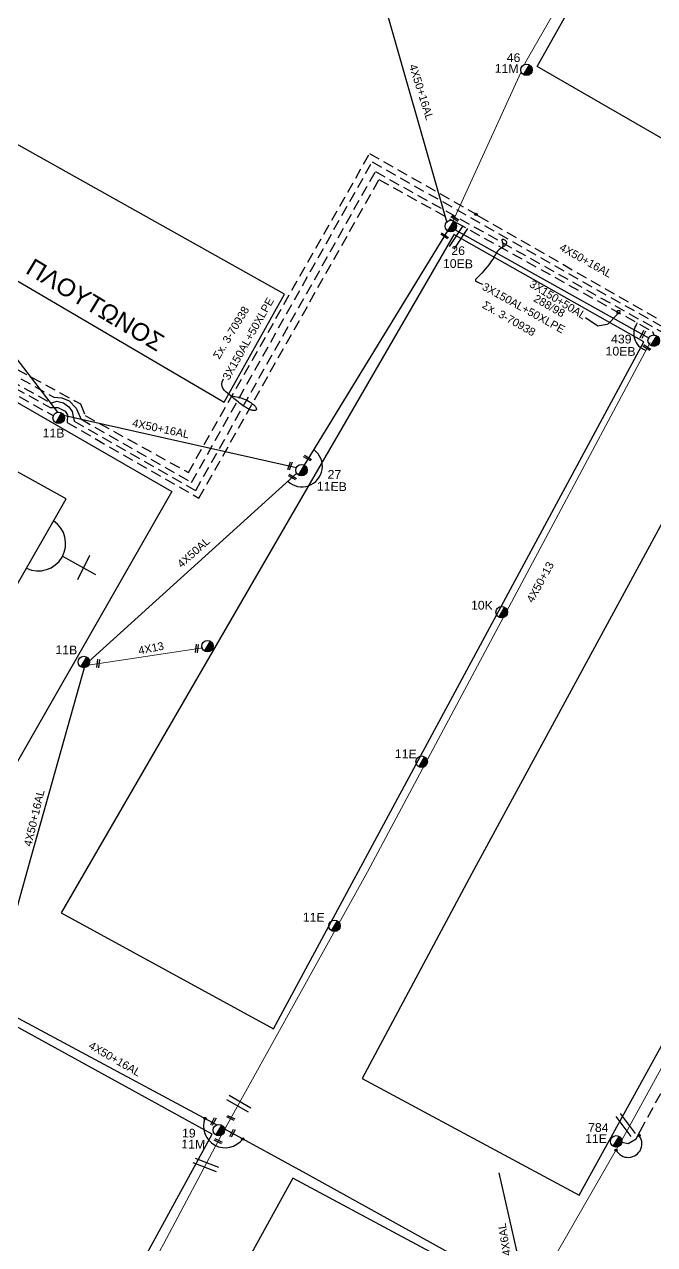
# Model space of a CAD drawing. Header units: millimetres. Extents: x 2875 to 4053, y 1200 to 1741.
# Drawn here: x 3617.9 to 3692.2, y 1414.3 to 1558.4 of the extents above; entities that cross this region are included whole.
import ezdxf

# ---------------------------------------------------------------- set-up
doc = ezdxf.new("R2010")
doc.units = ezdxf.units.MM
doc.linetypes.add('DASHED', pattern=[19.05, 12.7, -6.35])
doc.layers.add('Άγνωστα', color=7, linetype='Continuous', lineweight=5)
for name, color, linetype in [('Γέφυρες Εναέριου Δικτύου', 7, 'Continuous'), ('Γυμνά εναέρια ΧΤ (3Φ)   4x50AL', 7, 'Continuous'), ('Γυμνά εναέρια ΧΤ και ΦΟΠ (3Φ)   4x50+16AL', 7, 'Continuous'), ('Επιγραφές - Σχήματα', 7, 'Continuous'), ('Καλώδια ΧΤ   3x150+50AL', 7, 'DASHED'), ('Καλώδια ΧΤ   3x150AL+50CU', 7, 'DASHED'), ('Καλώδια ΧΤ   3x150AL+50XLPE', 7, 'DASHED'), ('Καλώδια ΧΤ   4x6AL', 7, 'DASHED'), ('Μηχανική τομή', 7, 'Continuous'), ('Στύλος ΦΜ', 7, 'Continuous'), ('Στύλος ΦΜ @ 1', 7, 'Continuous'), ('Συνδέσεις', 7, 'Continuous'), ('Τομή', 7, 'Continuous'), ('Υπόβαθρο ΔΕΗ', 7, 'Continuous')]:
    doc.layers.add(name, color=color, linetype=linetype)
doc.styles.get("Standard").update_dxf_attribs({"font": 'ARIAL.TTF'})
doc.linetypes.add('SYN_LINE', pattern='A,0.5,-0.0001,["/\\/\\/\\/",Standard,S=0.1,R=0,X=0,Y=-0.05],-0.25', length=0.7501)

# ---------------------------------------------------------------- blocks, each defined once
blk = doc.blocks.new('ΥΠΑΡΧΩΝ ΤΣΙΜΕΝΤΕΝΙΟΣ ΣΤΥΛΟΣ')
at = {"layer": 'Στύλος ΦΜ'}
blk.add_hatch(color=256, dxfattribs=at).paths.add_polyline_path([(-1.29, -2.28, 0.574793), (2.62, 0, 0.268822), (1.3, 2.27)])
blk.add_line((-1.29, -2.28), (1.3, 2.27), dxfattribs=at)
blk.add_circle((0, 0), 2.62, dxfattribs=at)
at = {"layer": 'Στύλος ΦΜ', "flags": 4}
for tag, p in [('ΑΡΙΘΜΟΣ', (-4.68, 8.05)), ('ΤΥΠΟΣ', (-4.91, 3.03))]:
    blk.add_attdef(tag, p, '', height=4, dxfattribs=at)
blk = doc.blocks.new('ΤΟΜΗ')
at = {"layer": 'Τομή', "ltscale": 40}
for p, q in [((-5.68, 0), (5.68, 0)), ((5.68, -2.33), (-5.68, -2.33))]:
    blk.add_line(p, q, dxfattribs=at)
blk = doc.blocks.new('ΜΗΧΑΝΙΚΗ ΤΟΜΗ')
at = {"layer": 'Μηχανική τομή', "ltscale": 40}
for p, q in [((-1.89, 0.78), (1.89, 0.78)), ((1.89, 0), (-1.89, 0))]:
    blk.add_line(p, q, dxfattribs=at)
blk = doc.blocks.new('_ΣΥΝΔΕΣΗ')
at = {"layer": 'Συνδέσεις', "linetype": 'SYN_LINE', "ltscale": 40}
blk.add_hatch(color=256, dxfattribs=at).paths.add_polyline_path([(0.5, -0.01, 1), (-0.5, -0.01, 1)])
at = {"layer": 'Συνδέσεις'}
blk.add_circle((0, -0.01), 0.5, dxfattribs=at)

msp = doc.modelspace()

# ---------------------------------------------------------------- linework, layer by layer
at = {"layer": 'Άγνωστα', "color": 6, "ltscale": 0.1}
for points in [[(3676.925, 1553.706), (3676.98, 1553.884), (3691.688, 1579.538)], [(3668.478, 1535.231), (3676.45, 1552.77)], [(3625.384, 1482.727), (3638.923, 1484.786)]]:
    msp.add_lwpolyline(points, dxfattribs=at)
at = {"layer": 'Άγνωστα', "color": 27}
msp.add_lwpolyline([(3641.577, 1428.07), (3658.361, 1458.329), (3691.707, 1520.836)], dxfattribs=at)
at = {"layer": 'Άγνωστα', "color": 62, "ltscale": 0.1}
msp.add_lwpolyline([(3700.438, 1448.391), (3697.009, 1442.31), (3688.378, 1426.623)], dxfattribs=at)
at = {"layer": 'Άγνωστα'}
msp.add_lwpolyline([(3641.486, 1427.899), (3641.577, 1428.07)], dxfattribs=at)
at = {"layer": 'Άγνωστα', "color": 2}
for points in [[(3633.421, 1412.753), (3634.278, 1414.335), (3641.099, 1427.17)], [(3677.738, 1408.127), (3687.923, 1425.822)]]:
    msp.add_lwpolyline(points, dxfattribs=at)
at = {"layer": 'Γέφυρες Εναέριου Δικτύου', "ltscale": 0.1}
for points in [[(3690.201, 1523.163, 0.5095171), (3691.168, 1519.955, -29.3039206)], [(3648.96, 1504.462, 1.0677864), (3652.042, 1508.158, -4.2823423)]]:
    msp.add_lwpolyline(points, format="xyb", dxfattribs=at)
at = {"layer": 'Γέφυρες Εναέριου Δικτύου'}
for centre, radius, start, end in [((3641.562, 1428.265), 2.558, 159.11696, 323.81289), ((3689.131, 1426.195), 1.621, 208.00223, 42.07354)]:
    msp.add_arc(centre, radius, start, end, dxfattribs=at)
at = {"layer": 'Γυμνά εναέρια ΧΤ (3Φ)   4x50AL', "color": 6, "ltscale": 0.1}
msp.add_lwpolyline([(3650.003, 1505.406), (3625.446, 1483.182)], dxfattribs=at)
at = {"layer": 'Γυμνά εναέρια ΧΤ και ΦΟΠ (3Φ)   4x50+16AL', "color": 133, "ltscale": 0.1}
for points in [[(3667.779, 1535), (3659.861, 1562.725)], [(3668.645, 1534.242), (3668.708, 1534.178), (3691.601, 1521.38)]]:
    msp.add_lwpolyline(points, dxfattribs=at)
at = {"layer": 'Γυμνά εναέρια ΧΤ και ΦΟΠ (3Φ)   4x50+16AL', "color": 6, "ltscale": 0.1}
for points in [[(3621.796, 1512.621), (3605.312, 1534.081)], [(3622.325, 1512.31), (3649.983, 1506.104)], [(3625.006, 1482.785), (3625.004, 1482.681), (3618.328, 1459.014), (3613.835, 1442.833)]]:
    msp.add_lwpolyline(points, dxfattribs=at)
at = {"layer": 'Γυμνά εναέρια ΧΤ και ΦΟΠ (3Φ)   4x50+16AL', "color": 6}
msp.add_lwpolyline([(3650.921, 1506.354), (3667.837, 1534.041)], dxfattribs=at)
at = {"layer": 'Γυμνά εναέρια ΧΤ και ΦΟΠ (3Φ)   4x50+16AL', "color": 30}
for points in [[(3614.977, 1442.177), (3640.579, 1428.421)], [(3641.48, 1427.931), (3651.116, 1422.652), (3677.039, 1408.298)]]:
    msp.add_lwpolyline(points, dxfattribs=at)
at = {"layer": 'Επιγραφές - Σχήματα'}
for points in [[(3674.346, 1532.168), (3674.55, 1532.308), (3674.689, 1532.43), (3674.771, 1532.537), (3674.806, 1532.63), (3674.802, 1532.71), (3674.768, 1532.781), (3674.713, 1532.842), (3674.646, 1532.896), (3674.575, 1532.944), (3674.503, 1532.984), (3674.434, 1533.015), (3674.369, 1533.035), (3674.313, 1533.041), (3674.267, 1533.033), (3674.236, 1533.008), (3674.221, 1532.965), (3674.224, 1532.902), (3674.241, 1532.823), (3674.267, 1532.732), (3674.296, 1532.633), (3674.323, 1532.53), (3674.342, 1532.428), (3674.349, 1532.33), (3674.337, 1532.242), (3674.303, 1532.164), (3674.249, 1532.096), (3674.179, 1532.033), (3674.097, 1531.971), (3674.005, 1531.906), (3673.909, 1531.833), (3673.812, 1531.75), (3673.717, 1531.652), (3673.627, 1531.535), (3673.54, 1531.4), (3673.451, 1531.248), (3673.357, 1531.08), (3673.253, 1530.896), (3673.135, 1530.697), (3673.001, 1530.484), (3672.844, 1530.257), (3672.664, 1530.02), (3672.467, 1529.776), (3672.258, 1529.531), (3672.047, 1529.293), (3671.839, 1529.065), (3671.643, 1528.855), (3671.466, 1528.668), (3671.316, 1528.511), (3671.199, 1528.386), (3671.123, 1528.288), (3671.095, 1528.206), (3671.121, 1528.132), (3671.21, 1528.057), (3671.368, 1527.972), (3671.601, 1527.867), (3671.918, 1527.734)], [(3642.157, 1514.598), (3642.686, 1514.493), (3643.132, 1514.386), (3643.504, 1514.279), (3643.812, 1514.171), (3644.065, 1514.065), (3644.273, 1513.96), (3644.446, 1513.858), (3644.592, 1513.76), (3644.72, 1513.666), (3644.832, 1513.577), (3644.929, 1513.492), (3645.011, 1513.411), (3645.08, 1513.335), (3645.136, 1513.264), (3645.18, 1513.196), (3645.212, 1513.133), (3645.234, 1513.074), (3645.245, 1513.019), (3645.246, 1512.97), (3645.237, 1512.926), (3645.217, 1512.889), (3645.188, 1512.857), (3645.149, 1512.833), (3645.101, 1512.816), (3645.042, 1512.807), (3644.975, 1512.805), (3644.9, 1512.812), (3644.817, 1512.826), (3644.726, 1512.848), (3644.629, 1512.877), (3644.526, 1512.914), (3644.418, 1512.959), (3644.305, 1513.011), (3644.187, 1513.071), (3644.065, 1513.138), (3643.938, 1513.213), (3643.806, 1513.296), (3643.67, 1513.386), (3643.53, 1513.484), (3643.385, 1513.589), (3643.236, 1513.703), (3643.083, 1513.824), (3642.923, 1513.952), (3642.758, 1514.087), (3642.586, 1514.229), (3642.406, 1514.378), (3642.218, 1514.533), (3642.021, 1514.694), (3641.818, 1514.861), (3641.619, 1515.039), (3641.44, 1515.23), (3641.295, 1515.44), (3641.199, 1515.672), (3641.166, 1515.931), (3641.211, 1516.219), (3641.347, 1516.543)]]:
    msp.add_lwpolyline(points, dxfattribs=at)
at = {"layer": 'Επιγραφές - Σχήματα', "ltscale": 0.1}
msp.add_lwpolyline([(3687.859, 1524.199), (3687.83, 1524.277), (3687.867, 1524.632), (3688.145, 1524.627), (3688.145, 1524.627), (3688.107, 1524.327), (3688.107, 1524.327), (3687.859, 1524.199), (3686.725, 1523.02), (3686.593, 1522.968), (3685.534, 1522.789), (3684.078, 1523.782)], dxfattribs=at)
at = {"layer": 'Καλώδια ΧΤ   3x150+50AL', "color": 27, "ltscale": 0.1}
msp.add_lwpolyline([(3668.808, 1535.048), (3691.985, 1522.172), (3691.985, 1522.172), (3692.184, 1521.638)], dxfattribs=at)
at = {"layer": 'Καλώδια ΧΤ   3x150AL+50CU', "color": 133, "ltscale": 0.1}
msp.add_lwpolyline([(3671.239, 1535.954), (3671.512, 1535.773), (3719.508, 1508.267), (3720.828, 1508.356), (3731.532, 1502.408), (3752.22, 1537.744), (3751.345, 1538.334)], dxfattribs=at)
at = {"layer": 'Καλώδια ΧΤ   3x150AL+50CU', "color": 2, "ltscale": 0.1}
msp.add_lwpolyline([(3688.388, 1426.371), (3689.126, 1426.216), (3690.077, 1426.771), (3690.53, 1427.67), (3706.96, 1457.498), (3729.937, 1497.908), (3730.471, 1498.031), (3730.471, 1498.031), (3730.846, 1498.237), (3730.846, 1498.237), (3731.931, 1499.52), (3732.032, 1500.568)], dxfattribs=at)
at = {"layer": 'Καλώδια ΧΤ   3x150AL+50XLPE', "color": 133, "ltscale": 0.1}
msp.add_lwpolyline([(3581.601, 1528.209), (3581.714, 1528.176), (3586.944, 1525.926), (3581.988, 1514.55), (3589.197, 1511.171), (3596.928, 1528.624), (3623.792, 1513.975), (3624.482, 1513.625), (3625.04, 1512.225), (3637.212, 1505.482), (3658.604, 1543.168), (3671.167, 1536.008)], dxfattribs=at)
at = {"layer": 'Καλώδια ΧΤ   3x150AL+50XLPE', "color": 2, "ltscale": 0.1}
msp.add_lwpolyline([(3581.443, 1527.814), (3581.443, 1527.814), (3586.028, 1525.81), (3581.082, 1514.181), (3589.569, 1510.157), (3597.425, 1527.656), (3621.348, 1514.396), (3622.279, 1514.326), (3623.124, 1513.947), (3623.961, 1513.095), (3624.434, 1512.039), (3624.526, 1511.816), (3637.583, 1504.308), (3658.916, 1542.208), (3694.615, 1521.886), (3694.532, 1521.41), (3704.177, 1516.083)], dxfattribs=at)
at = {"layer": 'Καλώδια ΧΤ   3x150AL+50XLPE', "color": 27, "ltscale": 0.1}
msp.add_lwpolyline([(3580.993, 1526.884), (3581.599, 1526.599), (3584.316, 1525.529), (3578.945, 1513.224), (3590.51, 1508.02), (3598.416, 1525.726), (3620.908, 1513.157), (3621.802, 1513.164), (3622.652, 1512.747), (3622.952, 1512.314), (3622.897, 1511.391), (3638.459, 1502.45), (3659.71, 1540.102), (3668.477, 1535.232)], dxfattribs=at)
at = {"layer": 'Καλώδια ΧΤ   3x150AL+50XLPE', "color": 62, "ltscale": 0.1}
msp.add_lwpolyline([(3581.195, 1527.318), (3581.225, 1527.297), (3585.154, 1525.621), (3579.938, 1513.657), (3590.11, 1509.09), (3597.909, 1526.716), (3620.976, 1513.689), (3621.688, 1513.926), (3622.473, 1513.709), (3622.473, 1513.709), (3623.096, 1513.259), (3623.504, 1512.712), (3623.725, 1511.556), (3638.075, 1503.357), (3659.29, 1541.053), (3693.718, 1521.757), (3693.763, 1521.065), (3719.62, 1506.82), (3720.92, 1506.894), (3727.75, 1502.996), (3727.737, 1502.203)], dxfattribs=at)
at = {"layer": 'Καλώδια ΧΤ   3x150AL+50XLPE', "color": 6, "ltscale": 0.1}
msp.add_lwpolyline([(3580.817, 1526.421), (3580.998, 1526.357), (3583.361, 1525.356), (3577.902, 1513.017), (3590.804, 1507.118), (3598.914, 1524.636), (3621.26, 1512.219)], dxfattribs=at)
at = {"layer": 'Καλώδια ΧΤ   4x6AL', "color": 30, "linetype": 'Continuous', "ltscale": 0.1}
msp.add_lwpolyline([(3677.167, 1408.327), (3673.905, 1422.762)], dxfattribs=at)
at = {"layer": 'Υπόβαθρο ΔΕΗ', "ltscale": 0.1}
for points in [[(3678.38, 1553.466), (3688.867, 1572.112), (3712.947, 1555.466), (3704.05, 1538.663), (3678.38, 1553.466)], [(3611.997, 1547.054), (3606.054, 1534.542), (3641.44, 1513.803), (3648.577, 1526.548), (3611.997, 1547.054)], [(3668.579, 1533.657), (3622.21, 1453.473), (3647.248, 1439.761), (3690.964, 1520.919), (3668.556, 1533.617)], [(3610.392, 1459.788), (3610.312, 1459.871), (3579.798, 1476.534), (3600.749, 1523.12), (3635.267, 1503.252), (3610.392, 1459.788)], [(3599.752, 1501.236), (3616.699, 1491.718), (3616.699, 1491.718), (3622.785, 1502.383), (3605.731, 1511.844), (3599.785, 1501.218)], [(3622.359, 1495.602), (3626.238, 1493.426)], [(3625.531, 1495.672), (3624.138, 1492.826)]]:
    msp.add_lwpolyline(points, dxfattribs=at)
at = {"layer": 'Υπόβαθρο ΔΕΗ'}
for points in [[(3670.663, 1458.119), (3657.716, 1433.893), (3683.337, 1420.102), (3696.199, 1443.482), (3703.983, 1457.549), (3727.569, 1500.134), (3701.421, 1514.801)], [(3640.016, 1427.303), (3615.187, 1441.002), (3600.226, 1413.663), (3572.014, 1360.85), (3583.881, 1354.5), (3596.369, 1347.815), (3607.436, 1367.966), (3623.524, 1397.122)]]:
    msp.add_lwpolyline(points, close=True, dxfattribs=at)
at = {"layer": 'Υπόβαθρο ΔΕΗ', "ltscale": 0.1}
msp.add_lwpolyline([(3618.107, 1494.184, 0.9284517), (3621.301, 1499.782)], format="xyb", dxfattribs=at)
at = {"layer": 'Υπόβαθρο ΔΕΗ'}
msp.add_lwpolyline([(3659.364, 1376.328), (3676.527, 1407.621), (3649.54, 1422.102), (3605.738, 1342.627), (3632.878, 1328.039), (3641.545, 1343.841)], dxfattribs=at)

# ---------------------------------------------------------------- block references
at = {"layer": 'Μηχανική τομή'}
for p, xscale, yscale, zscale, rotation in [((3668.602, 1535.434), 0.2590415103700243, 0.2590415103700243, 0.2590415103700243, 326.4458416738171), ((3667.402, 1533.364), 0.2590415103700243, 0.2590415103700243, 0.2590415103700243, 326.4458416738171), ((3690.769, 1521.857), 0.2590415103700032, 0.2590415103700032, 0.2590415103700032, 243.2862977789695), ((3691.271, 1520.161), 0.2590415103700243, 0.2590415103700243, 0.2590415103700243, 326.4458416738171), ((3649.101, 1506.31), 0.2590415103700847, 0.2590415103700847, 0.2590415103700847, 250.2577329617621), ((3651.233, 1507.112), 0.2590415103701236, 0.2590415103701236, 0.2590415103701236, 329.8239813406763), ((3649.438, 1504.874), 0.2590415103701236, 0.2590415103701236, 0.2590415103701236, 329.8239813406763), ((3638.102, 1484.71), 0.2590415103700056, 0.2590415103700056, 0.2590415103700056, 263.2921518998894), ((3626.465, 1482.94), 0.2590415103700056, 0.2590415103700056, 0.2590415103700056, 263.2921518998894), ((3640.261, 1428.774), 0.259041510370017, 0.259041510370017, 0.259041510370017, 62.51817147379159), ((3642.182, 1429.149), 0.259041510370057, 0.259041510370057, 0.259041510370057, 334.6942236053947), ((3642.499, 1427.382), 0.259041510370017, 0.259041510370017, 0.259041510370017, 62.51817147379159), ((3640.69, 1426.401), 0.259041510370057, 0.259041510370057, 0.259041510370057, 334.6942236053947)]:
    msp.add_blockref('ΜΗΧΑΝΙΚΗ ΤΟΜΗ', p, dxfattribs=dict(at, xscale=xscale, yscale=yscale, zscale=zscale, rotation=rotation))
at = {"layer": 'Στύλος ΦΜ @ 1', "ltscale": 40}
ref = msp.add_blockref('ΥΠΑΡΧΩΝ ΤΣΙΜΕΝΤΕΝΙΟΣ ΣΤΥΛΟΣ', (3677.13, 1553.074), dxfattribs=dict(at, xscale=0.2590415103700448, yscale=0.2590415103700448, zscale=0.2590415103700448, rotation=359.0199368875902))
ref.add_attrib('ΤΥΠΟΣ', '11M', (3673.367, 1552.729), dxfattribs={"layer": 'Στύλος ΦΜ', "height": 1.0362, "rotation": 359.01994, "flags": 4})
ref.add_attrib('ΑΡΙΘΜΟΣ', '46', (3674.788, 1554.01), dxfattribs={"layer": 'Στύλος ΦΜ', "height": 1.0362, "rotation": 359.01994, "flags": 4})
ref = msp.add_blockref('ΥΠΑΡΧΩΝ ΤΣΙΜΕΝΤΕΝΙΟΣ ΣΤΥΛΟΣ', (3668.201, 1534.613), dxfattribs=dict(at, xscale=0.2590415103700448, yscale=0.2590415103700448, zscale=0.2590415103700448, rotation=359.0199368875902))
ref.add_attrib('ΤΥΠΟΣ', '26', (3668.247, 1531.208), dxfattribs={"layer": 'Στύλος ΦΜ', "height": 1.0362, "rotation": 359.01994, "flags": 4})
ref.add_attrib('ΑΡΙΘΜΟΣ', '10EB', (3667.256, 1529.682), dxfattribs={"layer": 'Στύλος ΦΜ', "height": 1.0362, "rotation": 359.01994, "flags": 4})
ref = msp.add_blockref('ΥΠΑΡΧΩΝ ΤΣΙΜΕΝΤΕΝΙΟΣ ΣΤΥΛΟΣ', (3692.143, 1521.075), dxfattribs=dict(at, xscale=0.2590415103700448, yscale=0.2590415103700448, zscale=0.2590415103700448, rotation=359.0199368875902))
ref.add_attrib('ΤΥΠΟΣ', '439', (3687.099, 1520.767), dxfattribs={"layer": 'Στύλος ΦΜ', "height": 1.0362, "rotation": 359.01994, "flags": 4})
ref.add_attrib('ΑΡΙΘΜΟΣ', '10EB', (3686.448, 1519.329), dxfattribs={"layer": 'Στύλος ΦΜ', "height": 1.0362, "rotation": 359.01994, "flags": 4})
ref = msp.add_blockref('ΥΠΑΡΧΩΝ ΤΣΙΜΕΝΤΕΝΙΟΣ ΣΤΥΛΟΣ', (3621.909, 1511.943), dxfattribs=dict(at, xscale=0.2590415103700448, yscale=0.2590415103700448, zscale=0.2590415103700448, rotation=359.0199368875902))
ref.add_attrib('ΤΥΠΟΣ', '11B', (3620.002, 1509.656), dxfattribs={"layer": 'Στύλος ΦΜ', "height": 1.0362, "rotation": 359.01994, "flags": 4})
ref = msp.add_blockref('ΥΠΑΡΧΩΝ ΤΣΙΜΕΝΤΕΝΙΟΣ ΣΤΥΛΟΣ', (3650.574, 1505.772), dxfattribs=dict(at, xscale=0.2590415103700448, yscale=0.2590415103700448, zscale=0.2590415103700448, rotation=359.0199368875902))
ref.add_attrib('ΤΥΠΟΣ', '27', (3653.634, 1504.761), dxfattribs={"layer": 'Στύλος ΦΜ', "height": 1.0362, "rotation": 359.01994, "flags": 4})
ref.add_attrib('ΑΡΙΘΜΟΣ', '11EB', (3652.366, 1503.365), dxfattribs={"layer": 'Στύλος ΦΜ', "height": 1.0362, "rotation": 359.01994, "flags": 4})
ref = msp.add_blockref('ΥΠΑΡΧΩΝ ΤΣΙΜΕΝΤΕΝΙΟΣ ΣΤΥΛΟΣ', (3674.201, 1488.99), dxfattribs=dict(at, xscale=0.2590415103700448, yscale=0.2590415103700448, zscale=0.2590415103700448, rotation=359.0199368875902))
ref.add_attrib('ΤΥΠΟΣ', '10K', (3670.568, 1489.313), dxfattribs={"layer": 'Στύλος ΦΜ', "height": 1.0362, "rotation": 359.01994, "flags": 4})
ref = msp.add_blockref('ΥΠΑΡΧΩΝ ΤΣΙΜΕΝΤΕΝΙΟΣ ΣΤΥΛΟΣ', (3624.881, 1483.107), dxfattribs=dict(at, xscale=0.2590415103700448, yscale=0.2590415103700448, zscale=0.2590415103700448, rotation=359.0199368875902))
ref.add_attrib('ΤΥΠΟΣ', '11B', (3621.517, 1484.042), dxfattribs={"layer": 'Στύλος ΦΜ', "height": 1.0362, "rotation": 359.01994, "flags": 4})
at = {"layer": 'Στύλος ΦΜ @ 1', "ltscale": 40, "xscale": 0.2590415103700448, "yscale": 0.2590415103700448, "zscale": 0.2590415103700448, "rotation": 359.0199368875902}
msp.add_blockref('ΥΠΑΡΧΩΝ ΤΣΙΜΕΝΤΕΝΙΟΣ ΣΤΥΛΟΣ', (3639.469, 1484.971), dxfattribs=at)
at = {"layer": 'Στύλος ΦΜ @ 1', "ltscale": 40}
ref = msp.add_blockref('ΥΠΑΡΧΩΝ ΤΣΙΜΕΝΤΕΝΙΟΣ ΣΤΥΛΟΣ', (3664.754, 1471.321), dxfattribs=dict(at, xscale=0.2590415103700448, yscale=0.2590415103700448, zscale=0.2590415103700448, rotation=359.0199368875902))
ref.add_attrib('ΤΥΠΟΣ', '11E', (3661.58, 1471.758), dxfattribs={"layer": 'Στύλος ΦΜ', "height": 1.0362, "rotation": 359.01994, "flags": 4})
ref = msp.add_blockref('ΥΠΑΡΧΩΝ ΤΣΙΜΕΝΤΕΝΙΟΣ ΣΤΥΛΟΣ', (3654.462, 1451.931), dxfattribs=dict(at, xscale=0.2590415103700448, yscale=0.2590415103700448, zscale=0.2590415103700448, rotation=359.0199368875902))
ref.add_attrib('ΤΥΠΟΣ', '11E', (3650.713, 1452.449), dxfattribs={"layer": 'Στύλος ΦΜ', "height": 1.0362, "rotation": 359.01994, "flags": 4})
ref = msp.add_blockref('ΥΠΑΡΧΩΝ ΤΣΙΜΕΝΤΕΝΙΟΣ ΣΤΥΛΟΣ', (3640.818, 1427.787), dxfattribs=dict(at, xscale=0.2590415103700448, yscale=0.2590415103700448, zscale=0.2590415103700448, rotation=359.0199368875902))
ref.add_attrib('ΤΥΠΟΣ', '11M', (3636.371, 1425.639), dxfattribs={"layer": 'Στύλος ΦΜ', "height": 1.0362, "rotation": 359.01994, "flags": 4})
ref.add_attrib('ΑΡΙΘΜΟΣ', '19', (3636.455, 1426.94), dxfattribs={"layer": 'Στύλος ΦΜ', "height": 1.0362, "rotation": 359.01994, "flags": 4})
ref = msp.add_blockref('ΥΠΑΡΧΩΝ ΤΣΙΜΕΝΤΕΝΙΟΣ ΣΤΥΛΟΣ', (3687.717, 1426.468), dxfattribs=dict(at, xscale=0.2590415103700448, yscale=0.2590415103700448, zscale=0.2590415103700448, rotation=359.0199368875902))
ref.add_attrib('ΤΥΠΟΣ', '11E', (3684.035, 1426.301), dxfattribs={"layer": 'Στύλος ΦΜ', "height": 1.0362, "rotation": 359.01994, "flags": 4})
ref.add_attrib('ΑΡΙΘΜΟΣ', '784', (3684.386, 1427.607), dxfattribs={"layer": 'Στύλος ΦΜ', "height": 1.0362, "rotation": 359.01994, "flags": 4})
at = {"layer": 'Συνδέσεις', "xscale": 0.2590415103700448, "yscale": 0.2590415103700448, "zscale": 0.2590415103700448, "rotation": 359.0199368875902}
for p in [(3671.167, 1536.008), (3639.173, 1429.18), (3690.419, 1427.185), (3643.627, 1426.758), (3687.7, 1425.437)]:
    msp.add_blockref('_ΣΥΝΔΕΣΗ', p, dxfattribs=at)
at = {"layer": 'Τομή'}
for p, xscale, yscale, zscale, rotation in [((3668.849, 1533.428), 0.2590415103700268, 0.2590415103700268, 0.2590415103700268, 56.66544529748411), ((3643.318, 1431.18), 0.2590415103700245, 0.2590415103700245, 0.2590415103700245, 330.0639491695896), ((3689.073, 1428.574), 0.2590415103701041, 0.2590415103701041, 0.2590415103701041, 306.9188760855205), ((3639.383, 1423.946), 0.2590415103700282, 0.2590415103700282, 0.2590415103700282, 338.7534824481292)]:
    msp.add_blockref('ΤΟΜΗ', p, dxfattribs=dict(at, xscale=xscale, yscale=yscale, zscale=zscale, rotation=rotation))

# ---------------------------------------------------------------- texts
at = {"layer": 'Άγνωστα', "char_height": 0.9325, "width": 7.90431, "attachment_point": 1}
for s, insert, rotation in [('4X50+13', (3677.06, 1490.471), 61.15178), ('4X13', (3631.219, 1484.883), 11.77142)]:
    msp.add_mtext(s, dxfattribs=dict(at, insert=insert, rotation=rotation))
at = {"layer": 'Γυμνά εναέρια ΧΤ (3Φ)   4x50AL', "color": 7, "insert": (3635.788, 1494.853), "char_height": 0.9325, "width": 87.23055, "attachment_point": 1, "rotation": 41.95604}
msp.add_mtext('4X50AL', dxfattribs=at)
at = {"layer": 'Γυμνά εναέρια ΧΤ και ΦΟΠ (3Φ)   4x50+16AL', "color": 7, "char_height": 0.9325, "width": 87.23055, "attachment_point": 1}
for insert, rotation in [((3664.135, 1553.85), 287.46578), ((3681.371, 1532.626), 330.73742), ((3630.712, 1511.847), 348.04587), ((3617.772, 1461.454), 76.70212), ((3625.807, 1438.33), 329.96635)]:
    msp.add_mtext('4X50+16AL', dxfattribs=dict(at, insert=insert, rotation=rotation))
at = {"layer": 'Επιγραφές - Σχήματα', "attachment_point": 1}
for s, insert, char_height, width, rotation in [('ΠΛΟΥΤΩΝΟΣ', (3618.938, 1530.899), 2.0723, 15.54428, 329.0246), ('Σx. 3-70938', (3672.272, 1525.827), 0.93255, 8.36053, 330.18323), ('\\pt0.93255;288/98', (3678.339, 1526.588), 0.93255, 3.66915, 329.94762), ('Σx. 3-70938', (3640.056, 1519.28), 0.93255, 8.36053, 58.97638)]:
    msp.add_mtext(s, dxfattribs=dict(at, insert=insert, char_height=char_height, width=width, rotation=rotation))
at = {"layer": 'Καλώδια ΧΤ   3x150+50AL', "color": 7, "insert": (3677.864, 1528.305), "char_height": 0.9325, "width": 87.23055, "attachment_point": 1, "rotation": 328.27329}
msp.add_mtext('3X150+50AL', dxfattribs=at)
at = {"layer": 'Καλώδια ΧΤ   3x150AL+50XLPE', "color": 7, "char_height": 0.93255, "width": 14.4278, "attachment_point": 5}
for insert, rotation in [((3676.783, 1524.924), 331.03862), ((3644.28, 1521.299), 60.60139)]:
    msp.add_mtext('3X150AL+50XLPE', dxfattribs=dict(at, insert=insert, rotation=rotation))
at = {"layer": 'Καλώδια ΧΤ   4x6AL', "color": 7, "insert": (3674.355, 1412.881), "char_height": 0.9325, "width": 87.23055, "attachment_point": 1, "rotation": 99.14011}
msp.add_mtext('4X6AL', dxfattribs=at)

doc.saveas('drawing.dxf')
